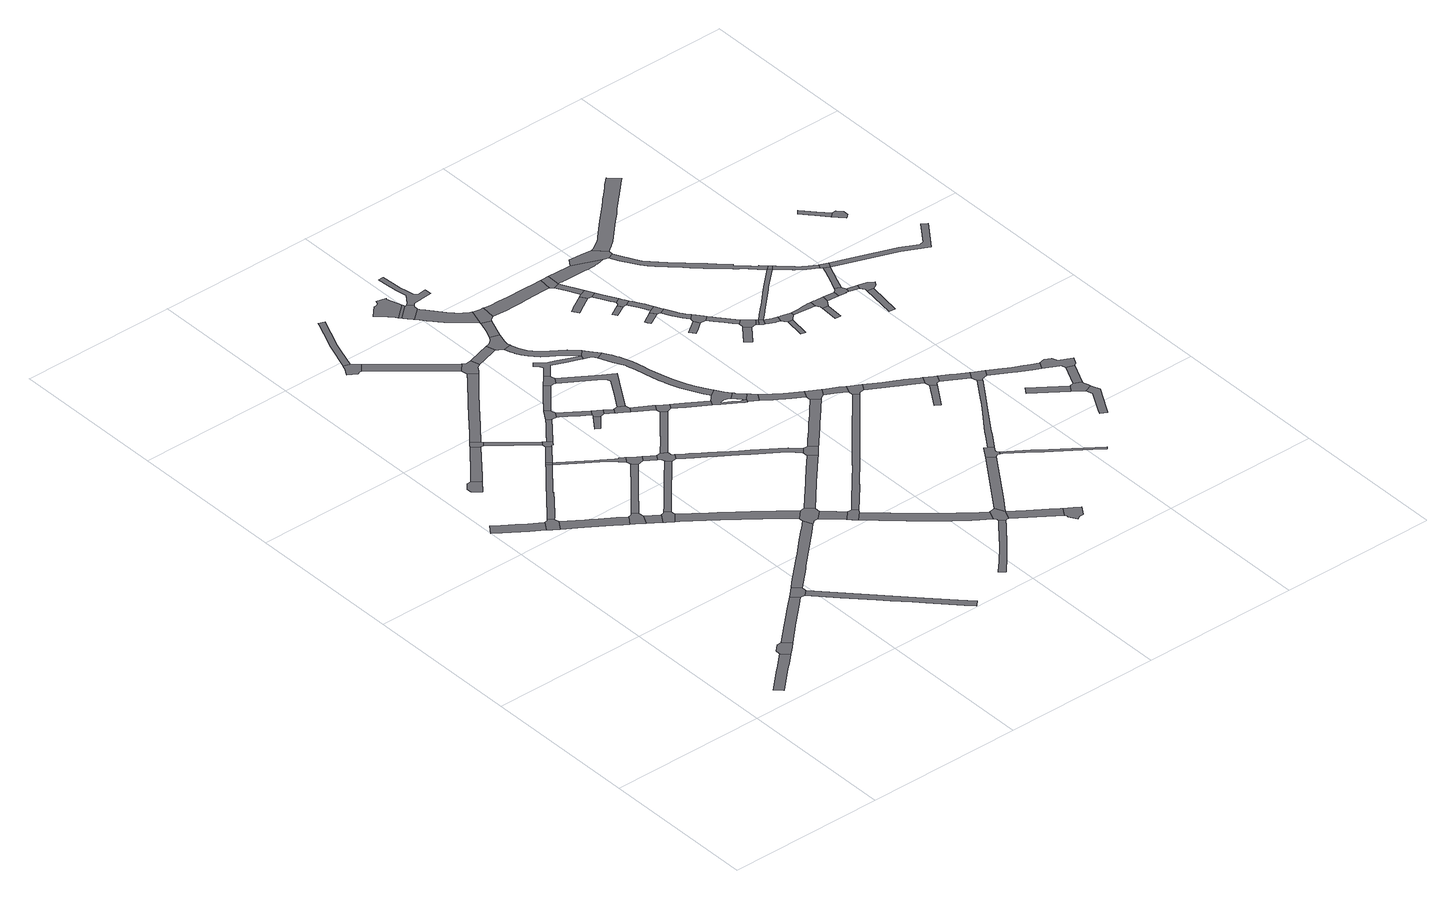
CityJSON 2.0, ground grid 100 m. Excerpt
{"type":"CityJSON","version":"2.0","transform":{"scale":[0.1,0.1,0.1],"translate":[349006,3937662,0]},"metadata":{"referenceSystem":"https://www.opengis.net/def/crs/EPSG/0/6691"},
"CityObjects":{
"road1":{"type":"Road","attributes":{"RoadStructureAttribute.sectionType":"1"},"geometry":[{"type":"MultiSurface","lod":"1","boundaries":[[[0,1,2,3,4,5,6,7,8]]]}]},
"road2":{"type":"Road","geometry":[{"type":"MultiSurface","lod":"1","boundaries":[[[9,10,11,12,3,2,13,14,15]]]}]},
"road3":{"type":"Road","attributes":{"RoadStructureAttribute.sectionType":"1"},"geometry":[{"type":"MultiSurface","lod":"1","boundaries":[[[16,17,18,19,20,21,22,23,24]]]}]},
"road4":{"type":"Road","attributes":{"RoadStructureAttribute.sectionType":"1"},"geometry":[{"type":"MultiSurface","lod":"1","boundaries":[[[25,26,27,28,29,9,15,30,31,32,33]]]}]},
"road5":{"type":"Road","geometry":[{"type":"MultiSurface","lod":"1","boundaries":[[[34,35,36,37,38,39,16,24]]]}]},
"road6":{"type":"Road","geometry":[{"type":"MultiSurface","lod":"1","boundaries":[[[40,41,42,43,44,45]]]}]},
"road7":{"type":"Road","attributes":{"RoadStructureAttribute.sectionType":"1"},"geometry":[{"type":"MultiSurface","lod":"1","boundaries":[[[35,46,47,48,49,50,51,52,53,54,55,56,57,36]]]}]},
"road8":{"type":"Road","geometry":[{"type":"MultiSurface","lod":"1","boundaries":[[[58,59,60,61,62,63,25,33]]]}]},
"road9":{"type":"Road","attributes":{"RoadStructureAttribute.sectionType":"1"},"geometry":[{"type":"MultiSurface","lod":"1","boundaries":[[[43,64,65,66,67,68,69,70,71,72,44]]]}]},
"road10":{"type":"Road","attributes":{"RoadStructureAttribute.sectionType":"1"},"geometry":[{"type":"MultiSurface","lod":"1","boundaries":[[[73,74,75,76,77,78,79,38,37,80,81,82,83,84,85,86,87,88]]]}]},
"road11":{"type":"Road","geometry":[{"type":"MultiSurface","lod":"1","boundaries":[[[89,90,91,51,50,92,93,94,95]]]}]},
"road12":{"type":"Road","attributes":{"RoadStructureAttribute.sectionType":"1"},"geometry":[{"type":"MultiSurface","lod":"1","boundaries":[[[94,96,97,98,95]]]}]},
"road13":{"type":"Road","geometry":[{"type":"MultiSurface","lod":"1","boundaries":[[[99,100,101,68,67,102,103,104]]]}]},
"road14":{"type":"Road","geometry":[{"type":"MultiSurface","lod":"1","boundaries":[[[105,106,97,96,107,108,109,110]]]}]},
"road15":{"type":"Road","attributes":{"RoadStructureAttribute.sectionType":"1"},"geometry":[{"type":"MultiSurface","lod":"1","boundaries":[[[111,112,113,114,59,58,115,116,117,118,119,120,121,122,123]]]}]},
"road16":{"type":"Road","geometry":[{"type":"MultiSurface","lod":"1","boundaries":[[[87,124,125,88]]]}]},
"road17":{"type":"Road","attributes":{"RoadStructureAttribute.sectionType":"1"},"geometry":[{"type":"MultiSurface","lod":"1","boundaries":[[[126,127,128,129,130,131,132,133,61,60,134,135,136,137,138]]]}]},
"road18":{"type":"Road","attributes":{"RoadStructureAttribute.sectionType":"1"},"geometry":[{"type":"MultiSurface","lod":"1","boundaries":[[[102,139,140,141,142,143,144,103]]]}]},
"road19":{"type":"Road","attributes":{"RoadStructureAttribute.sectionType":"1"},"geometry":[{"type":"MultiSurface","lod":"1","boundaries":[[[145,146,147,148,149,90,89]]]}]},
"road20":{"type":"Road","attributes":{"RoadStructureAttribute.sectionType":"1"},"geometry":[{"type":"MultiSurface","lod":"1","boundaries":[[[124,150,151,125]]]}]},
"road21":{"type":"Road","attributes":{"RoadStructureAttribute.sectionType":"1"},"geometry":[{"type":"MultiSurface","lod":"1","boundaries":[[[152,153,154,155,156,157,158,159,160,161,162,163,164,165,166,167,168,124,87]]]}]},
"road22":{"type":"Road","geometry":[{"type":"MultiSurface","lod":"1","boundaries":[[[150,169,170,171,172,142,141,151]]]}]},
"road23":{"type":"Road","attributes":{"RoadStructureAttribute.sectionType":"1"},"geometry":[{"type":"MultiSurface","lod":"1","boundaries":[[[108,173,174,175,176,177,178,179,180,181,182,183,184,185,186,187,188,189,190,191,192,193,194,109]]]}]},
"road24":{"type":"Road","geometry":[{"type":"MultiSurface","lod":"1","boundaries":[[[195,196,197,198,199,200,201,202,203,204]]]}]},
"road25":{"type":"Road","attributes":{"RoadStructureAttribute.sectionType":"1"},"geometry":[{"type":"MultiSurface","lod":"1","boundaries":[[[205,206,207,208,209,210,211,212,213,105,110]]]}]},
"road26":{"type":"Road","attributes":{"RoadStructureAttribute.sectionType":"1"},"geometry":[{"type":"MultiSurface","lod":"1","boundaries":[[[214,215,216,217,218,219,220,221,222,223,224,225,226,227,228,99,104]]]}]},
"road27":{"type":"Road","attributes":{"RoadStructureAttribute.sectionType":"1"},"geometry":[{"type":"MultiSurface","lod":"1","boundaries":[[[229,230,231,232,233,234,235,172,171]]]}]},
"road28":{"type":"Road","geometry":[{"type":"MultiSurface","lod":"1","boundaries":[[[159,236,237,238,148,147,239,240,241,160]]]}]},
"road29":{"type":"Road","attributes":{"RoadStructureAttribute.sectionType":"1"},"geometry":[{"type":"MultiSurface","lod":"1","boundaries":[[[242,243,244,245,246,247,248,249,197,196,250,251,252,253]]]}]},
"road30":{"type":"Road","attributes":{"RoadStructureAttribute.sectionType":"1"},"geometry":[{"type":"MultiSurface","lod":"1","boundaries":[[[203,254,255,256,257,258,259,260,261,262,263,264,265,266,267,268,204]]]}]},
"road31":{"type":"Road","attributes":{"RoadStructureAttribute.sectionType":"1"},"geometry":[{"type":"MultiSurface","lod":"1","boundaries":[[[269,270,271,240,239,272,273]]]}]},
"road32":{"type":"Road","geometry":[{"type":"MultiSurface","lod":"1","boundaries":[[[137,274,275,276,277,278,279,280,184,183,138]]]}]},
"road33":{"type":"Road","geometry":[{"type":"MultiSurface","lod":"1","boundaries":[[[281,282,283,284,231,230,285]]]}]},
"road34":{"type":"Road","geometry":[{"type":"MultiSurface","lod":"1","boundaries":[[[286,269,273,287,209,208,288,289,290,291]]]}]},
"road35":{"type":"Road","attributes":{"RoadStructureAttribute.sectionType":"1"},"geometry":[{"type":"MultiSurface","lod":"1","boundaries":[[[277,292,293,294,295,296,278]]]}]},
"road36":{"type":"Road","attributes":{"RoadStructureAttribute.sectionType":"1"},"geometry":[{"type":"MultiSurface","lod":"1","boundaries":[[[297,298,299,300,301,281,285]]]}]},
"road37":{"type":"Road","attributes":{"RoadStructureAttribute.sectionType":"1"},"geometry":[{"type":"MultiSurface","lod":"1","boundaries":[[[302,303,304,305,306]]]}]},
"road38":{"type":"Road","attributes":{"RoadStructureAttribute.sectionType":"1"},"geometry":[{"type":"MultiSurface","lod":"1","boundaries":[[[307,308,309,310,311,312,313,283,282]]]}]},
"road39":{"type":"Road","geometry":[{"type":"MultiSurface","lod":"1","boundaries":[[[293,292,314,315,316,317,318]]]}]},
"road40":{"type":"Road","geometry":[{"type":"MultiSurface","lod":"1","boundaries":[[[220,319,320,321,322,323,261,260,221]]]}]},
"road41":{"type":"Road","geometry":[{"type":"MultiSurface","lod":"1","boundaries":[[[305,324,325,301,300,326,306]]]}]},
"road42":{"type":"Road","attributes":{"RoadStructureAttribute.sectionType":"1"},"geometry":[{"type":"MultiSurface","lod":"1","boundaries":[[[327,328,325,324,329]]]}]},
"road43":{"type":"Road","attributes":{"RoadStructureAttribute.sectionType":"1"},"geometry":[{"type":"MultiSurface","lod":"1","boundaries":[[[330,331,332,333,334,335,336,337,338,339,340,341,342,286,291]]]}]},
"road44":{"type":"Road","geometry":[{"type":"MultiSurface","lod":"1","boundaries":[[[343,344,345,346,347,348,349,327,329]]]}]},
"road45":{"type":"Road","geometry":[{"type":"MultiSurface","lod":"1","boundaries":[[[350,310,309,351,352,353,354,355]]]}]},
"road46":{"type":"Road","attributes":{"RoadStructureAttribute.sectionType":"1"},"geometry":[{"type":"MultiSurface","lod":"1","boundaries":[[[356,357,358,359,360,280,279,361,362,363,364,365,366]]]}]},
"road47":{"type":"Road","attributes":{"RoadStructureAttribute.sectionType":"1"},"geometry":[{"type":"MultiSurface","lod":"1","boundaries":[[[367,368,369,370,371,372,373,374,375,376,377,378,379,380,381,382,383,384,385,289,288]]]}]},
"road48":{"type":"Road","attributes":{"RoadStructureAttribute.sectionType":"1"},"geometry":[{"type":"MultiSurface","lod":"1","boundaries":[[[386,387,322,321,388,389,390,391]]]}]},
"road49":{"type":"Road","attributes":{"RoadStructureAttribute.sectionType":"1"},"geometry":[{"type":"MultiSurface","lod":"1","boundaries":[[[392,393,394,395,396,397,398,399,400,401,402,403,404,405]]]}]},
"road50":{"type":"Road","attributes":{"RoadStructureAttribute.sectionType":"1"},"geometry":[{"type":"MultiSurface","lod":"1","boundaries":[[[406,346,345,407,408,409,410,411]]]}]},
"road51":{"type":"Road","attributes":{"RoadStructureAttribute.sectionType":"1"},"geometry":[{"type":"MultiSurface","lod":"1","boundaries":[[[412,413,414,415,416,417,418,419,420,421,422,316,315,423,424,425,426,427,428,429,430,431,432,433,434]]]}]},
"road52":{"type":"Road","attributes":{"RoadStructureAttribute.sectionType":"1"},"geometry":[{"type":"MultiSurface","lod":"1","boundaries":[[[435,436,437,438,439,440,441,442,443,444,445,446,447]]]}]},
"road53":{"type":"Road","attributes":{"RoadStructureAttribute.sectionType":"1"},"geometry":[{"type":"MultiSurface","lod":"1","boundaries":[[[448,444,443,449,450]]]}]},
"road54":{"type":"Road","attributes":{"RoadStructureAttribute.sectionType":"1"},"geometry":[{"type":"MultiSurface","lod":"1","boundaries":[[[451,452,453,353,352,454,455,456,457,349,348]]]}]},
"road55":{"type":"Road","geometry":[{"type":"MultiSurface","lod":"1","boundaries":[[[458,459,460,461,462,463,464,465,466,467,468,469,470,471,472,473,448,450]]]}]},
"road56":{"type":"Road","geometry":[{"type":"MultiSurface","lod":"1","boundaries":[[[474,475,476,411,410,336,335]]]}]},
"road57":{"type":"Road","geometry":[{"type":"MultiSurface","lod":"1","boundaries":[[[477,478,479,480,481,482,483,386,391,484,485,486]]]}]},
"road58":{"type":"Road","geometry":[{"type":"MultiSurface","lod":"1","boundaries":[[[487,488,489,490,491,492,493,494,495,496,355,354,497,498,499,500,501,502]]]}]},
"road59":{"type":"Road","attributes":{"RoadStructureAttribute.sectionType":"1"},"geometry":[{"type":"MultiSurface","lod":"1","boundaries":[[[503,504,505,506,507,508,509,510,511,512,513,514,515,516,517,518,519,520,521,522,523,524,525,526,527,528,529,530,531,532,533,534,535,536,537,538,539,540,468,467]]]}]},
"road60":{"type":"Road","attributes":{"RoadStructureAttribute.sectionType":"1"},"geometry":[{"type":"MultiSurface","lod":"1","boundaries":[[[485,541,542,543,544,545,546,547,548,549,550,551,552,553,554,487,555,556,557,558,559,560,561,562,563,486]]]}]},
"road61":{"type":"Road","attributes":{"RoadStructureAttribute.sectionType":"1"},"geometry":[{"type":"MultiSurface","lod":"1","boundaries":[[[564,565,566,567,568,569,480,479]]]}]},
"road62":{"type":"Road","attributes":{"RoadStructureAttribute.sectionType":"1"},"geometry":[{"type":"MultiSurface","lod":"1","boundaries":[[[570,571,572,475,474,573,574,575,576]]]}]},
"road63":{"type":"Road","geometry":[{"type":"MultiSurface","lod":"1","boundaries":[[[365,577,578,579,580,376,375,366]]]}]},
"road64":{"type":"Road","geometry":[{"type":"MultiSurface","lod":"1","boundaries":[[[581,582,583,584,585,586,471,470,587,588,589,590,591,592,593,594,595,596]]]}]},
"road65":{"type":"Road","geometry":[{"type":"MultiSurface","lod":"1","boundaries":[[[597,434,433,598,399,398,599,600,601,602]]]}]},
"road66":{"type":"Road","geometry":[{"type":"MultiSurface","lod":"1","boundaries":[[[565,603,604,605,606,607,608,609,533,532,566]]]}]},
"road67":{"type":"Road","geometry":[{"type":"MultiSurface","lod":"1","boundaries":[[[610,611,612,613,614,615,616,555,487,502]]]}]},
"road68":{"type":"Road","attributes":{"RoadStructureAttribute.sectionType":"1"},"geometry":[{"type":"MultiSurface","lod":"1","boundaries":[[[317,617,618,619,620,621,622,623,624,625,626,627,628,629,630,631,632,633,634,635,636,637,638,639,640,641,642,643,644,318]]]}]},
"road69":{"type":"Road","attributes":{"RoadStructureAttribute.sectionType":"1"},"geometry":[{"type":"MultiSurface","lod":"1","boundaries":[[[612,645,646,647,648,649,650,651,652,653,654,655,656,657,658,659,660,661,662,663,664,665,666,667,668,669,670,671,672,673,613]]]}]},
"road70":{"type":"Road","geometry":[{"type":"MultiSurface","lod":"1","boundaries":[[[674,675,676,677,678,679,680,681,682,683,684,685,686,687,688,689,690,691,692,693,694,659,658,695,570,576]]]}]},
"road71":{"type":"Road","attributes":{"RoadStructureAttribute.sectionType":"1"},"geometry":[{"type":"MultiSurface","lod":"1","boundaries":[[[696,697,698,601,600,699,700,701,702]]]}]},
"road72":{"type":"Road","attributes":{"RoadStructureAttribute.sectionType":"1"},"geometry":[{"type":"MultiSurface","lod":"1","boundaries":[[[703,704,705,706,707,692,691,708,709,710,711,712,713,680]]]}]},
"road73":{"type":"Road","attributes":{"RoadStructureAttribute.sectionType":"1"},"geometry":[{"type":"MultiSurface","lod":"1","boundaries":[[[714,715,716,717,718,719,720,721,722,723,724,725,726,727,728,580,579]]]}]},
"road74":{"type":"Road","geometry":[{"type":"MultiSurface","lod":"1","boundaries":[[[729,730,731,732,733,734,703,680,679]]]}]},
"road75":{"type":"Road","attributes":{"RoadStructureAttribute.sectionType":"1"},"geometry":[{"type":"MultiSurface","lod":"1","boundaries":[[[601,735,736,737,602]]]}]},
"road76":{"type":"Road","geometry":[{"type":"MultiSurface","lod":"1","boundaries":[[[738,739,702,701,740,741,742,743,744]]]}]},
"road77":{"type":"Road","attributes":{"RoadStructureAttribute.sectionType":"1"},"geometry":[{"type":"MultiSurface","lod":"1","boundaries":[[[745,746,747,748,749,750,751,752,605,604,753,754,755,756,757,758,759,760,761]]]}]},
"road78":{"type":"Road","attributes":{"RoadStructureAttribute.sectionType":"1"},"geometry":[{"type":"MultiSurface","lod":"1","boundaries":[[[730,762,763,764,765,766,767,768,769,770,771,772,773,774,775,776,777,778,779,780,781,782,783,784,731]]]}]},
"road79":{"type":"Road","attributes":{"RoadStructureAttribute.sectionType":"1"},"geometry":[{"type":"MultiSurface","lod":"1","boundaries":[[[785,786,787,788,789,790,791]]]}]},
"road80":{"type":"Road","geometry":[{"type":"MultiSurface","lod":"1","boundaries":[[[720,792,793,794,774,773,721]]]}]},
"road81":{"type":"Road","attributes":{"RoadStructureAttribute.sectionType":"1"},"geometry":[{"type":"MultiSurface","lod":"1","boundaries":[[[795,796,797,798]]]}]},
"road82":{"type":"Road","geometry":[{"type":"MultiSurface","lod":"1","boundaries":[[[799,800,801,802,803,804,737,736,805,806,807,808]]]}]},
"road83":{"type":"Road","geometry":[{"type":"MultiSurface","lod":"1","boundaries":[[[760,809,810,811,812,813,761]]]}]},
"road84":{"type":"Road","attributes":{"RoadStructureAttribute.sectionType":"1"},"geometry":[{"type":"MultiSurface","lod":"1","boundaries":[[[814,815,794,793,816,817,818]]]}]},
"road85":{"type":"Road","geometry":[{"type":"MultiSurface","lod":"1","boundaries":[[[819,791,790,820,821,822,823]]]}]},
"road86":{"type":"Road","attributes":{"RoadStructureAttribute.sectionType":"1"},"geometry":[{"type":"MultiSurface","lod":"1","boundaries":[[[824,825,826,827,828]]]}]},
"road87":{"type":"Road","attributes":{"RoadStructureAttribute.sectionType":"1"},"geometry":[{"type":"MultiSurface","lod":"1","boundaries":[[[829,830,831,821,820,832,833,834,835]]]}]},
"road88":{"type":"Road","geometry":[{"type":"MultiSurface","lod":"1","boundaries":[[[836,837,838,839,829,835,840,795,798]]]}]},
"road89":{"type":"Road","attributes":{"RoadStructureAttribute.sectionType":"1"},"geometry":[{"type":"MultiSurface","lod":"1","boundaries":[[[841,842,843,844,845]]]}]},
"road90":{"type":"Road","geometry":[{"type":"MultiSurface","lod":"1","boundaries":[[[817,628,627,846,847,848,849,818]]]}]},
"road91":{"type":"Road","attributes":{"RoadStructureAttribute.sectionType":"1"},"geometry":[{"type":"MultiSurface","lod":"1","boundaries":[[[850,851,852,853,837,836,854,855,856,857,858]]]}]},
"road92":{"type":"Road","geometry":[{"type":"MultiSurface","lod":"1","boundaries":[[[859,860,858,857,828,827,861,862]]]}]},
"road93":{"type":"Road","attributes":{"RoadStructureAttribute.sectionType":"1"},"geometry":[{"type":"MultiSurface","lod":"1","boundaries":[[[861,863,864,865,866,867,868,869,870,871,872,873,874,875,876,862]]]}]},
"road94":{"type":"Road","attributes":{"RoadStructureAttribute.sectionType":"1"},"geometry":[{"type":"MultiSurface","lod":"1","boundaries":[[[822,810,877,878,879,880,881,882,883,884,885,886,887,888,889,890,891,892,893,894,811,810,809,895,896,823]]]}]},
"road95":{"type":"Road","geometry":[{"type":"MultiSurface","lod":"1","boundaries":[[[897,898,899,868,867,841,845,900]]]}]},
"road96":{"type":"Road","attributes":{"RoadStructureAttribute.sectionType":"1"},"geometry":[{"type":"MultiSurface","lod":"1","boundaries":[[[901,902,903,904]]]}]},
"road97":{"type":"Road","attributes":{"RoadStructureAttribute.sectionType":"1"},"geometry":[{"type":"MultiSurface","lod":"1","boundaries":[[[807,905,906,907,908,909,910,911,912,913,914,808]]]}]},
"road98":{"type":"Road","attributes":{"RoadStructureAttribute.sectionType":"1"},"geometry":[{"type":"MultiSurface","lod":"1","boundaries":[[[915,916,917,918,919,920,921,922,923,897,900]]]}]},
"road99":{"type":"Road","attributes":{"RoadStructureAttribute.sectionType":"1"},"geometry":[{"type":"MultiSurface","lod":"1","boundaries":[[[847,924,925,926,927,928,929,930,931,932,933,934,848]]]}]},
"road100":{"type":"Road","attributes":{"RoadStructureAttribute.sectionType":"1"},"geometry":[{"type":"MultiSurface","lod":"1","boundaries":[[[935,936,937,938]]]}]},
"road101":{"type":"Road","attributes":{"RoadStructureAttribute.sectionType":"1"},"geometry":[{"type":"MultiSurface","lod":"1","boundaries":[[[802,939,940,941,942,943,944,945,946,947,948,949,950,951,952,803]]]}]},
"road102":{"type":"Road","geometry":[{"type":"MultiSurface","lod":"1","boundaries":[[[903,953,954,955,956,957,958,959,919,918,960,904]]]}]},
"road103":{"type":"Road","geometry":[{"type":"MultiSurface","lod":"1","boundaries":[[[891,961,962,963,964,965,966,892]]]}]},
"road104":{"type":"Road","attributes":{"RoadStructureAttribute.sectionType":"1"},"geometry":[{"type":"MultiSurface","lod":"1","boundaries":[[[967,968,954,953]]]}]},
"road105":{"type":"Road","geometry":[{"type":"MultiSurface","lod":"1","boundaries":[[[967,969,970,971,972,968]]]}]},
"road106":{"type":"Road","attributes":{"RoadStructureAttribute.sectionType":"1"},"geometry":[{"type":"MultiSurface","lod":"1","boundaries":[[[970,973,974,975,976,977,978,971]]]}]},
"road107":{"type":"Road","geometry":[{"type":"MultiSurface","lod":"1","boundaries":[[[979,980,981,982,929,928,935,938]]]}]},
"road108":{"type":"Road","attributes":{"RoadStructureAttribute.sectionType":"1"},"geometry":[{"type":"MultiSurface","lod":"1","boundaries":[[[983,984,985,986]]]}]},
"road109":{"type":"Road","geometry":[{"type":"MultiSurface","lod":"1","boundaries":[[[987,988,989,990,991,992,993,977,976,994,983,986]]]}]},
"road110":{"type":"Road","attributes":{"RoadStructureAttribute.sectionType":"1"},"geometry":[{"type":"MultiSurface","lod":"1","boundaries":[[[995,996,981,980,997,998]]]}]},
"road111":{"type":"Road","attributes":{"RoadStructureAttribute.sectionType":"1"},"geometry":[{"type":"MultiSurface","lod":"1","boundaries":[[[999,1000,1001,1002,1003,972,971,1004,1005,1006,1007,1008,1009]]]}]},
"road112":{"type":"Road","attributes":{"RoadStructureAttribute.sectionType":"1"},"geometry":[{"type":"MultiSurface","lod":"1","boundaries":[[[1010,1011,1012,1013,1014,1015,1016,1017,1018,1019,990,989]]]}]},
"road113":{"type":"Road","geometry":[{"type":"MultiSurface","lod":"1","boundaries":[[[1020,1021,1022,998,997,947,946,1023,1024]]]}]},
"road114":{"type":"Road","attributes":{"RoadStructureAttribute.sectionType":"1"},"geometry":[{"type":"MultiSurface","lod":"1","boundaries":[[[1025,1026,1027,1028,1029,1030,1031,1032,1033,1034,1035,1036,1037,1038,1039,1040,1041,1042,1043,1044,1045,1046,962,961,1047,1048,1049,1050,1051,1052,1053,1054,1055,1056,1057,1058,1059,1060,1061,1062,1063,1064,1065,1066,1009]]]}]},
"road115":{"type":"Road","attributes":{"RoadStructureAttribute.sectionType":"1"},"geometry":[{"type":"MultiSurface","lod":"1","boundaries":[[[1067,1068,1069,1070,1071]]]}]},
"road116":{"type":"Road","geometry":[{"type":"MultiSurface","lod":"1","boundaries":[[[1072,1073,1074,1013,1012,1075,1067,1071,1076]]]}]},
"road117":{"type":"Road","attributes":{"RoadStructureAttribute.sectionType":"1"},"geometry":[{"type":"MultiSurface","lod":"1","boundaries":[[[1077,1078,1079,1080]]]}]},
"road118":{"type":"Road","attributes":{"RoadStructureAttribute.sectionType":"1"},"geometry":[{"type":"MultiSurface","lod":"1","boundaries":[[[1081,1082,1083,1084,1085,1086,1087,1088,1089,1090,1091,1092,1093,1094,1095,1096,1097,964,963,1098,1099,1100,1101,1102,1103,1104,1105,1106,1107,1108,1109,1110,1111,1112,1113,1114,1115,1116]]]}]},
"road119":{"type":"Road","attributes":{"RoadStructureAttribute.sectionType":"1"},"geometry":[{"type":"MultiSurface","lod":"1","boundaries":[[[1117,1118,1119,1120,1121,1122,1123,1124,1125,1126,1127,1128,1020,1024]]]}]},
"road120":{"type":"Road","attributes":{"RoadStructureAttribute.sectionType":"1"},"geometry":[{"type":"MultiSurface","lod":"1","boundaries":[[[1129,1130,1131,1132,1133,1134,1135,1136]]]}]},
"road121":{"type":"Road","attributes":{"RoadStructureAttribute.sectionType":"1"},"geometry":[{"type":"MultiSurface","lod":"1","boundaries":[[[1072,1076,1137,1138,1139]]]}]},
"road122":{"type":"Road","geometry":[{"type":"MultiSurface","lod":"1","boundaries":[[[1140,1077,1080,1136,1135,1141,1142,1143]]]}]},
"road123":{"type":"Road","geometry":[{"type":"MultiSurface","lod":"1","boundaries":[[[1144,1025,1009,1008]]]}]},
"road124":{"type":"Road","geometry":[{"type":"MultiSurface","lod":"1","boundaries":[[[1145,1146,1139,1138,1147,1148,1149,1150,1151]]]}]},
"road125":{"type":"Road","attributes":{"RoadStructureAttribute.sectionType":"1"},"geometry":[{"type":"MultiSurface","lod":"1","boundaries":[[[1152,1140,1143,1153,1154]]]}]},
"road126":{"type":"Road","attributes":{"RoadStructureAttribute.sectionType":"1"},"geometry":[{"type":"MultiSurface","lod":"1","boundaries":[[[1155,1156,1157,1158,1159,1160,1161,1162,1163,1164,1165,1144,1008]]]}]},
"road127":{"type":"Road","attributes":{"RoadStructureAttribute.sectionType":"1"},"geometry":[{"type":"MultiSurface","lod":"1","boundaries":[[[1166,1167,1168,1169]]]}]},
"road128":{"type":"Road","attributes":{"RoadStructureAttribute.sectionType":"1"},"geometry":[{"type":"MultiSurface","lod":"1","boundaries":[[[1150,1149,1170,1171,1172]]]}]},
"road129":{"type":"Road","attributes":{"RoadStructureAttribute.sectionType":"1"},"geometry":[{"type":"MultiSurface","lod":"1","boundaries":[[[1173,1174,1175,1176,1177,1178,1179,1180,1181,1182,1183,1145,1151]]]}]},
"road130":{"type":"Road","geometry":[{"type":"MultiSurface","lod":"1","boundaries":[[[1153,1184,1185,1186,1187,1188,1189,1123,1122,1121,1190,1191,1154]]]}]},
"road131":{"type":"Road","geometry":[{"type":"MultiSurface","lod":"1","boundaries":[[[1171,1192,1169,1168,1193,1194,1195,1196,1172]]]}]},
"road132":{"type":"Road","geometry":[{"type":"MultiSurface","lod":"1","boundaries":[[[1161,1160,1178,1177,1197]]]}]},
"road133":{"type":"Road","attributes":{"RoadStructureAttribute.sectionType":"1"},"geometry":[{"type":"MultiSurface","lod":"1","boundaries":[[[1198,1199,1200,1201,1202,1203,1197,1177,1204,1205,1206,1207]]]}]},
"road134":{"type":"Road","attributes":{"RoadStructureAttribute.sectionType":"1"},"geometry":[{"type":"MultiSurface","lod":"1","boundaries":[[[1208,1209,1210,1211,1212,1213,1214,1215,1216]]]}]},
"road135":{"type":"Road","geometry":[{"type":"MultiSurface","lod":"1","boundaries":[[[1217,1218,1219,1216,1215,1220,1221]]]}]}
},
"vertices":[
[428,238,0],[463,267,0],[529,330,0],[485,375,0],[387,282,0],[379,274,0],[252,154,0],[242,144,0],[284,101,0],
[560,447,0],[545,447,0],[530,447,0],[487,405,0],[555,356,0],[575,375,0],[604,403,0],
[293,2141,0],[216,2192,0],[161,2231,0],[94,2276,0],[43,2314,0],[1,2257,0],[52,2219,0],[178,2133,0],[254,2082,0],
[871,741,0],[822,695,0],[787,662,0],[693,573,0],[676,558,0],[718,514,0],[740,535,0],[863,652,0],[911,697,0],
[284,2062,0],[317,2040,0],[357,2099,0],[352,2128,0],[321,2154,0],[313,2143,0],
[168,2652,0],[172,2622,0],[217,2579,0],[279,2653,0],[230,2693,0],[200,2690,0],
[398,1985,0],[461,1944,0],[563,1876,0],[609,1845,0],[639,1824,0],[679,1882,0],[640,1909,0],[624,1920,0],[601,1936,0],[513,1994,0],[500,2003,0],[481,2016,0],
[941,697,0],[975,728,0],[975,758,0],[933,800,0],[911,778,0],[908,775,0],
[321,2704,0],[353,2745,0],[364,2758,0],[481,2903,0],[435,2940,0],[412,2912,0],[353,2842,0],[347,2834,0],[284,2758,0],
[627,2520,0],[598,2486,0],[513,2384,0],[512,2383,0],[509,2380,0],[469,2331,0],[466,2328,0],[361,2138,0],[476,2277,0],[500,2306,0],[512,2320,0],[507,2323,0],[536,2358,0],[646,2490,0],[672,2521,0],[645,2543,0],
[742,1871,0],[711,1897,0],[702,1886,0],[692,1788,0],[704,1780,0],[714,1773,0],[745,1837,0],
[788,1721,0],[829,1779,0],[790,1806,0],
[462,2973,0],[454,2966,0],[449,2959,0],[499,2904,0],[518,2926,0],[507,2935,0],
[855,1789,0],[849,1781,0],[804,1709,0],[843,1682,0],[888,1736,0],[885,1763,0],
[1631,39,0],[1557,117,0],[1427,254,0],[1307,380,0],[1079,552,0],[1217,407,0],[1270,351,0],[1355,262,0],[1406,208,0],[1493,117,0],[1553,53,0],[1569,37,0],[1599,8,0],
[684,2536,0],[658,2558,0],
[1334,1182,0],[1325,1174,0],[1256,1109,0],[1161,1018,0],[1147,1005,0],[1134,992,0],[1111,971,0],[966,833,0],[1105,880,0],[1124,899,0],[1351,1117,0],[1408,1173,0],[1383,1229,0],
[622,2803,0],[628,2798,0],[750,2698,0],[768,2720,0],[677,2794,0],[646,2820,0],
[891,2048,0],[985,2158,0],[1035,2217,0],[1004,2243,0],[859,2071,0],
[777,2649,0],[752,2670,0],
[819,2418,0],[851,2396,0],[888,2371,0],[959,2321,0],[960,2321,0],[968,2303,0],[971,2301,0],[1002,2279,0],[1024,2312,0],[1021,2314,0],[993,2333,0],[986,2325,0],[970,2337,0],[904,2385,0],[879,2402,0],[834,2434,0],[706,2521,0],
[790,2666,0],[797,2660,0],[814,2682,0],[788,2704,0],
[888,1650,0],[892,1647,0],[905,1636,0],[922,1623,0],[1044,1532,0],[1116,1476,0],[1135,1461,0],[1229,1387,0],[1288,1340,0],[1340,1298,0],[1383,1260,0],[1434,1309,0],[1431,1311,0],[1387,1349,0],[1365,1369,0],[1334,1394,0],[1224,1481,0],[1167,1525,0],[1160,1531,0],[1088,1586,0],[1078,1595,0],[1041,1622,0],
[464,3926,0],[432,3954,0],[393,3968,0],[388,3955,0],[386,3944,0],[355,3892,0],[409,3859,0],[427,3867,0],[438,3865,0],[479,3913,0],
[1000,1895,0],[1040,1941,0],[1119,2033,0],[1194,2119,0],[1165,2146,0],[1058,2023,0],[1007,1965,0],[982,1935,0],[893,1832,0],
[604,3052,0],[666,3129,0],[710,3183,0],[801,3294,0],[825,3324,0],[880,3388,0],[914,3429,0],[866,3469,0],[823,3413,0],[779,3362,0],[732,3305,0],[666,3225,0],[644,3198,0],[618,3166,0],[516,3040,0],
[891,2777,0],[946,2844,0],[916,2863,0],[905,2847,0],[900,2840,0],[873,2807,0],[834,2760,0],
[1007,2255,0],[1008,2251,0],[1007,2245,0],[1077,2227,0],[1100,2260,0],[1077,2276,0],
[547,4358,0],[536,4331,0],[521,4297,0],[513,4279,0],[508,4267,0],[477,4192,0],[459,4153,0],[451,4131,0],[474,4077,0],[493,4135,0],[541,4245,0],[584,4342,0],
[459,3850,0],[485,3830,0],[637,3699,0],[669,3671,0],[703,3643,0],[746,3606,0],[859,3510,0],[902,3556,0],[878,3573,0],[854,3595,0],[828,3618,0],[708,3718,0],[682,3741,0],[675,3746,0],[500,3895,0],
[1166,2213,0],[1139,2233,0],[1110,2253,0],[1108,2205,0],[1143,2180,0],
[1421,1181,0],[1429,1190,0],[1457,1190,0],[1459,1190,0],[1509,1239,0],[1509,1272,0],[1465,1313,0],
[998,2877,0],[991,2906,0],[964,2936,0],[961,2932,0],[976,2844,0],
[1196,2217,0],[1160,2169,0],[1225,2123,0],[1247,2156,0],[1233,2166,0],[1230,2196,0],
[1576,1081,0],[1624,1133,0],[1580,1175,0],[1575,1179,0],[1553,1200,0],
[990,2834,0],[1067,2781,0],[1086,2768,0],[1138,2733,0],[1162,2765,0],
[1067,2624,0],[1095,2603,0],[1103,2614,0],[1166,2689,0],[1134,2714,0],
[1038,2961,0],[1075,3006,0],[1141,3084,0],[1111,3110,0],[1075,3068,0],[1052,3041,0],[1044,3031,0],
[1598,1061,0],[1623,1038,0],[1671,1089,0],[1685,1106,0],[1655,1133,0],
[930,3447,0],[950,3476,0],[976,3490,0],[959,3548,0],[928,3545,0],
[1197,2697,0],[1217,2726,0],[1141,2723,0],
[1266,2693,0],[1232,2716,0],[1247,2664,0],
[1304,2282,0],[1349,2335,0],[1354,2340,0],[1383,2374,0],[1439,2438,0],[1480,2487,0],[1445,2508,0],[1404,2461,0],[1349,2396,0],[1333,2378,0],[1320,2362,0],[1319,2361,0],[1275,2309,0],
[1260,2655,0],[1287,2638,0],[1321,2616,0],[1341,2647,0],[1336,2664,0],[1334,2676,0],[1295,2699,0],
[1164,3170,0],[1170,3089,0],[1178,3084,0],[1202,3122,0],[1197,3152,0],[1169,3176,0],
[1750,1626,0],[1716,1588,0],[1637,1501,0],[1624,1487,0],[1530,1385,0],[1581,1350,0],[1672,1451,0],[1764,1551,0],[1818,1610,0],[1842,1637,0],[1798,1678,0],
[1271,2090,0],[1311,2063,0],[1370,2022,0],[1416,1991,0],[1478,1947,0],[1515,1921,0],[1568,1885,0],[1736,1768,0],[1796,1709,0],[1823,1739,0],[1764,1797,0],[1594,1916,0],[1541,1952,0],[1501,1980,0],[1444,2021,0],[1400,2051,0],[1370,2072,0],[1315,2110,0],[1298,2121,0],
[1109,3593,0],[1046,3574,0],[1017,3503,0],[1033,3507,0],[1096,3526,0],[1127,3536,0],
[1926,141,0],[2017,242,0],[2044,272,0],[2082,318,0],[2087,324,0],[2208,470,0],[2237,507,0],[2206,531,0],[2177,495,0],[2052,344,0],[2014,299,0],[1992,275,0],[1961,241,0],[1895,170,0],
[1451,2580,0],[1339,2604,0],[1354,2594,0],[1407,2560,0],[1441,2538,0],[1463,2573,0],
[2131,691,0],[2093,719,0],[2074,734,0],[2016,780,0],[1940,844,0],[1938,845,0],[1889,889,0],[1865,909,0],[1797,971,0],[1788,980,0],[1733,1031,0],[1708,959,0],[1725,943,0],[1819,856,0],[1837,840,0],[1892,792,0],[1971,726,0],[2011,695,0],[2048,665,0],[2096,629,0],[2130,603,0],[2194,562,0],[2221,623,0],
[918,4292,0],[913,4282,0],[895,4273,0],[879,4273,0],[818,4208,0],[878,4151,0],[882,4147,0],[906,4120,0],[915,4110,0],[1006,4190,0],[977,4282,0],[980,4290,0],[922,4307,0],
[1012,4170,0],[921,4103,0],[927,4096,0],
[1400,2782,0],[1496,2935,0],[1425,2980,0],[1373,2960,0],[1416,2932,0],[1423,2903,0],[1362,2805,0],
[932,4090,0],[942,4079,0],[945,4076,0],[949,4070,0],[955,4064,0],[957,4061,0],[959,4059,0],[964,4053,0],[971,4044,0],[972,4043,0],[1050,4106,0],[1049,4132,0],[1056,4141,0],[1025,4167,0],[1021,4167,0],[1014,4167,0],
[1509,2495,0],[1531,2529,0],[1473,2566,0],
[1215,3536,0],[1218,3562,0],[1238,3628,0],[1180,3647,0],[1165,3622,0],[1145,3606,0],[1128,3599,0],[1143,3525,0],[1169,3509,0],[1219,3518,0],
[1451,3187,0],[1423,3198,0],[1410,3203,0],[1351,3227,0],[1308,3246,0],[1275,3260,0],[1206,3308,0],[1188,3284,0],[1211,3265,0],[1223,3238,0],[1219,3177,0],[1259,3225,0],[1263,3229,0],[1350,3195,0],[1412,3170,0],[1441,3159,0],
[981,4033,0],[992,4018,0],[1016,3989,0],[1026,3977,0],[1033,3969,0],[1040,3960,0],[1048,3951,0],[1053,3946,0],[1058,3940,0],[1063,3935,0],[1068,3929,0],[1073,3924,0],[1078,3918,0],[1081,3915,0],[1083,3913,0],[1087,3909,0],[1092,3904,0],[1098,3899,0],[1103,3893,0],[1109,3888,0],[1116,3882,0],[1124,3875,0],[1132,3868,0],[1138,3863,0],[1139,3862,0],[1143,3859,0],[1155,3848,0],[1169,3836,0],[1190,3818,0],[1227,3787,0],[1260,3889,0],[1239,3896,0],[1215,3911,0],[1190,3929,0],[1178,3944,0],[1165,3957,0],[1077,4070,0],[1055,4096,0],
[1178,3470,0],[1188,3447,0],[1189,3444,0],[1206,3409,0],[1228,3377,0],[1251,3350,0],[1277,3326,0],[1315,3297,0],[1344,3279,0],[1371,3259,0],[1385,3249,0],[1422,3217,0],[1433,3206,0],[1445,3194,0],[1485,3222,0],[1427,3279,0],[1353,3333,0],[1319,3356,0],[1301,3369,0],[1296,3374,0],[1256,3422,0],[1236,3465,0],[1221,3505,0],
[1276,3726,0],[1287,3755,0],[1228,3777,0],[1224,3763,0],[1219,3750,0],[1203,3702,0],
[1723,2406,0],[1603,2483,0],[1552,2515,0],[1573,2454,0],[1575,2453,0],[1581,2449,0],[1703,2373,0],
[1856,1652,0],[1882,1681,0],[1898,1699,0],[1854,1739,0],
[1065,4376,0],[1069,4329,0],[1070,4310,0],[1083,4241,0],[1083,4239,0],[1043,4185,0],[1067,4154,0],[1197,4165,0],[1195,4209,0],[1140,4203,0],[1122,4220,0],[1112,4276,0],[1105,4315,0],[1100,4378,0],[1097,4451,0],[1062,4449,0],
[2249,629,0],[2205,549,0],[2250,512,0],[2261,510,0],[2290,572,0],[2261,632,0],
[1290,3762,0],[1317,3782,0],[1330,3874,0],[1311,3876,0],[1301,3877,0],[1284,3881,0],[1264,3887,0],
[1488,3142,0],[1500,3127,0],[1506,3113,0],[1554,3135,0],[1525,3175,0],[1498,3210,0],[1493,3214,0],
[1748,1177,0],[1773,1205,0],[1806,1243,0],[1884,1335,0],[1947,1406,0],[2032,1505,0],[2053,1530,0],[2085,1568,0],[2152,1646,0],[2242,1750,0],[2387,1919,0],[2357,1945,0],[2326,1909,0],[2278,1852,0],[2267,1840,0],[2190,1752,0],[2178,1738,0],[2089,1635,0],[2044,1581,0],[1999,1530,0],[1996,1527,0],[1947,1469,0],[1909,1423,0],[1854,1361,0],[1842,1347,0],[1818,1320,0],[1728,1216,0],[1695,1178,0],
[1546,3029,0],[1578,2960,0],[1581,2948,0],[1595,2898,0],[1608,2833,0],[1628,2735,0],[1639,2700,0],[1640,2696,0],[1655,2654,0],[1671,2610,0],[1695,2554,0],[1735,2482,0],[1753,2452,0],[1758,2443,0],[1801,2471,0],[1783,2498,0],[1749,2561,0],[1725,2613,0],[1694,2693,0],[1672,2771,0],[1654,2851,0],[1652,2865,0],[1650,2885,0],[1632,2965,0],[1616,3010,0],[1603,3042,0],[1599,3050,0],[1583,3084,0],[1568,3111,0],
[1717,2365,0],[1744,2347,0],[1799,2312,0],[1821,2298,0],[1858,2273,0],[1871,2268,0],[1879,2287,0],[1866,2292,0],[1857,2296,0],[1850,2299,0],[1818,2318,0],[1807,2325,0],[1751,2358,0],[1781,2365,0],[1793,2365,0],[1794,2365,0],[1812,2359,0],[1822,2353,0],[1861,2385,0],[1845,2404,0],[1839,2412,0],[1741,2425,0],
[2540,394,0],[2488,430,0],[2385,502,0],[2472,360,0],[2500,340,0],[2513,334,0],[2547,389,0],
[1915,2325,0],[1911,2329,0],[1905,2335,0],[1872,2372,0],[1867,2378,0],[1828,2346,0],[1836,2339,0],[1838,2336,0],[1846,2327,0],[1866,2302,0],[1874,2293,0],
[1906,1707,0],[1947,1752,0],[1951,1755,0],[2039,1853,0],[2126,1948,0],[2133,1956,0],[2197,2025,0],[2148,2062,0],[2079,1986,0],[2047,1949,0],[1999,1899,0],[1952,1846,0],[1920,1812,0],[1895,1784,0],[1855,1741,0],
[1875,2267,0],[1929,2235,0],[1957,2283,0],[1950,2291,0],[1941,2300,0],[1930,2311,0],
[2368,682,0],[2579,990,0],[2532,1023,0],
[2635,330,0],[2598,355,0],[2521,317,0],[2518,306,0],[2549,258,0],[2569,272,0],[2595,271,0],
[1668,3865,0],[1643,3866,0],[1577,3865,0],[1528,3863,0],[1501,3864,0],[1432,3868,0],[1377,3868,0],[1342,3872,0],[1414,3777,0],[1469,3776,0],[1527,3778,0],[1532,3778,0],[1606,3779,0],[1643,3780,0],[1668,3780,0],[1727,3780,0],[1738,3865,0],
[1949,2224,0],[1956,2217,0],[1964,2210,0],[1968,2208,0],[1992,2190,0],[2013,2175,0],[2038,2159,0],[2049,2151,0],[2069,2138,0],[2076,2134,0],[2099,2120,0],[2148,2093,0],[2172,2139,0],[2123,2166,0],[2072,2197,0],[2040,2219,0],[2022,2232,0],[2015,2237,0],[2006,2242,0],[1997,2250,0],[1989,2257,0],[1980,2265,0],[1965,2277,0],
[1707,3553,0],[1702,3550,0],[1680,3537,0],[1704,3497,0],[1756,3528,0],[1826,3570,0],[1802,3610,0],
[2202,2032,0],[2231,2046,0],[2257,2091,0],
[1904,3411,0],[1831,3369,0],[1847,3340,0],[1921,3381,0],
[2614,1028,0],[2613,1036,0],[2617,1047,0],[2630,1065,0],[2601,1086,0],[2583,1098,0],[2595,999,0],[2607,999,0],[2615,995,0],[2624,1014,0],
[1750,3764,0],[1790,3779,0],[1792,3864,0],[1758,3865,0],[1744,3865,0],
[2342,2044,0],[2278,2079,0],[2300,2008,0],[2356,1976,0],[2377,2024,0],
[1811,3615,0],[1852,3565,0],[1888,3583,0],[1861,3637,0],[1823,3622,0],
[1921,3198,0],[1930,3182,0],[1940,3165,0],[2021,3211,0],[1998,3247,0],
[1954,3457,0],[1914,3527,0],[1903,3551,0],[1881,3507,0],[1904,3467,0],[1914,3450,0],[1920,3438,0],
[1949,3386,0],[1983,3406,0],[1971,3428,0],[1962,3443,0],[1916,3417,0],
[2128,3029,0],[2043,2968,0],[2068,2934,0],[2102,2958,0],[2149,2993,0],
[2398,1932,0],[2428,1936,0],[2456,1979,0],[2418,2000,0],
[2047,3288,0],[2030,3324,0],[2020,3341,0],[1992,3389,0],[1970,3350,0],[1985,3324,0],[2006,3282,0],[2017,3260,0],[2052,3276,0],
[2071,3239,0],[2057,3266,0],[2044,3205,0],[2079,3222,0],
[2063,3167,0],[2074,3144,0],[2089,3115,0],[2105,3090,0],[2132,3056,0],[2161,3086,0],[2156,3091,0],[2140,3112,0],[2132,3121,0],[2121,3138,0],[2119,3140,0],[2118,3141,0],[2110,3158,0],[2095,3190,0],
[1805,3779,0],[1817,3778,0],[1835,3778,0],[1841,3778,0],[1883,3776,0],[1924,3775,0],[1975,3774,0],[1992,3773,0],[2004,3773,0],[2029,3772,0],[2051,3774,0],[2065,3777,0],[2077,3778,0],[2102,3783,0],[2127,3790,0],[1948,3860,0],[1844,3863,0],[1807,3864,0],[1781,3703,0],[1818,3632,0],
[2216,3016,0],[2204,3031,0],[2176,3066,0],[2184,2991,0],
[2216,2703,0],[2253,2673,0],[2337,2780,0],[2299,2809,0],
[2626,990,0],[2777,880,0],[2813,853,0],[2852,824,0],[3028,695,0],[3093,649,0],[3104,663,0],[2847,852,0],[2824,867,0],[2768,911,0],
[2214,2956,0],[2254,2909,0],[2283,2874,0],[2305,2848,0],[2335,2873,0],[2247,2978,0],[2245,2980,0],[2235,2992,0],[2223,3006,0],
[2599,1839,0],[2603,1837,0],[2660,1805,0],[2661,1804,0],[2727,1767,0],[2752,1812,0],[2740,1818,0],[2659,1866,0],[2632,1878,0],[2622,1884,0],[2555,1921,0],
[2734,1732,0],[2629,1573,0],[2662,1551,0],[2768,1710,0],
[2698,1163,0],[2714,1187,0],[2824,1347,0],[2836,1365,0],[2860,1398,0],[2891,1443,0],[2957,1538,0],[2986,1581,0],[2963,1597,0],[2860,1447,0],[2850,1433,0],[2813,1381,0],[2685,1208,0],[2662,1175,0],
[2372,2784,0],[2397,2815,0],[2394,2818,0],[2391,2820,0],[2359,2848,0],[2346,2861,0],[2342,2865,0],[2304,2815,0],
[2158,3781,0],[2195,3796,0],[2199,3824,0],[2131,3892,0],[2083,3901,0],[1979,3906,0],
[2384,2775,0],[2409,2805,0],
[2406,2756,0],[2413,2753,0],[2430,2788,0],[2411,2807,0],
[2435,2743,0],[2469,2727,0],[2475,2726,0],[2498,2720,0],[2508,2758,0],[2479,2766,0],
[2776,1722,0],[2796,1727,0],[2822,1772,0],[2807,1780,0],
[2523,2686,0],[2501,2555,0],[2535,2550,0],[2554,2683,0],
[2558,2688,0],[2585,2715,0],[2589,2717,0],[2590,2740,0],[2579,2740,0],[2527,2753,0],[2524,2754,0],[2511,2705,0],
[2897,1728,0],[2881,1737,0],[2953,1637,0],[2978,1681,0],
[2631,3019,0],[2612,3001,0],[2508,2899,0],[2498,2889,0],[2446,2840,0],[2465,2823,0],[2516,2871,0],[2631,2984,0],[2648,3001,0],[2771,3113,0],[2752,3130,0],
[2627,2714,0],[2685,2708,0],[2733,2703,0],[2735,2742,0],[2718,2743,0],[2701,2744,0],[2684,2743,0],[2653,2739,0],[2641,2738,0],[2597,2739,0],
[3054,1637,0],[3019,1657,0],[3006,1665,0],[2992,1589,0],[3031,1596,0],
[2776,3156,0],[2739,3189,0],[2733,3183,0],[2702,3214,0],[2634,3282,0],[2639,3287,0],[2607,3318,0],[2535,3387,0],[2525,3396,0],[2480,3439,0],[2477,3442,0],[2475,3444,0],[2447,3470,0],[2445,3472,0],[2414,3501,0],[2375,3540,0],[2308,3607,0],[2302,3613,0],[2293,3624,0],[2279,3641,0],[2251,3688,0],[2207,3774,0],[2187,3720,0],[2223,3654,0],[2247,3616,0],[2272,3584,0],[2302,3553,0],[2353,3505,0],[2410,3446,0],[2439,3419,0],[2473,3387,0],[2491,3370,0],[2494,3367,0],[2507,3355,0],[2530,3332,0],[2532,3331,0],[2611,3256,0],[2626,3242,0],[2637,3233,0],[2642,3238,0],[2713,3166,0],[2749,3133,0],
[2749,2658,0],[2739,2542,0],[2775,2539,0],[2777,2539,0],[2787,2654,0],
[2819,2736,0],[2767,2740,0],[2756,2741,0],[2750,2676,0],[2815,2695,0],
[3317,1225,0],[3117,1370,0],[3089,1329,0],[3287,1184,0],
[2630,4354,0],[2613,4338,0],[2583,4310,0],[2561,4288,0],[2497,4224,0],[2492,4221,0],[2485,4214,0],[2476,4205,0],[2442,4169,0],[2344,4073,0],[2239,3967,0],[2222,3951,0],[2214,3942,0],[2205,3936,0],[2187,3924,0],[2176,3916,0],[2146,3899,0],[2200,3825,0],[2213,3835,0],[2237,3853,0],[2245,3860,0],[2257,3869,0],[2278,3887,0],[2299,3907,0],[2326,3933,0],[2405,4013,0],[2455,4061,0],[2488,4097,0],[2524,4132,0],[2547,4155,0],[2553,4161,0],[2560,4168,0],[2590,4198,0],[2628,4235,0],[2659,4264,0],[2692,4295,0],
[3174,1516,0],[3181,1512,0],[3256,1473,0],[3272,1466,0],[3304,1450,0],[3315,1472,0],[3327,1495,0],[3283,1517,0],[3247,1535,0],[3188,1564,0],[3140,1588,0],[3075,1625,0],
[3367,1093,0],[3292,956,0],[3276,926,0],[3316,905,0],[3336,941,0],[3424,1097,0],[3405,1152,0],[3355,1135,0],
[2867,2691,0],[2890,2689,0],[2893,2730,0],
[3346,1233,0],[3399,1171,0],[3390,1201,0],[3394,1211,0],
[2794,3139,0],
[2918,2757,0],[2912,2743,0],[2941,2685,0],[2942,2688,0],[2958,2684,0],[2964,2711,0],[2954,2740,0],
[3389,1327,0],[3458,1353,0],[3411,1374,0],
[2799,3088,0],[2855,3038,0],[2865,3028,0],[2899,3005,0],[2917,2991,0],[2979,2953,0],[2994,2978,0],[2945,3006,0],[2885,3048,0],[2887,3055,0],[2810,3126,0],
[3009,2400,0],[3049,2394,0],[3082,2617,0],[3042,2622,0],
[2982,2678,0],[3026,2668,0],[3032,2698,0],
[2978,2801,0],[2982,2811,0],[2990,2829,0],[3024,2910,0],[3030,2923,0],[2996,2942,0],[2986,2917,0],[2981,2905,0],[2944,2816,0],[2943,2813,0],[2939,2805,0],
[3459,1356,0],[3478,1364,0],[3501,1409,0],[3419,1449,0],[3404,1485,0],[3370,1506,0],[3396,1404,0],[3401,1402,0],
[3045,2639,0],[3110,2630,0],[3128,2658,0],[3091,2682,0],[3042,2696,0],
[3049,2959,0],
[3669,2903,0],[3572,2769,0],[3543,2762,0],[3436,2818,0],[3311,2864,0],[3150,2922,0],[3057,2913,0],[3420,2782,0],[3573,2702,0],[3702,2880,0],
[3303,3362,0],[3260,3414,0],[3236,3439,0],[3234,3436,0],[3213,3414,0],[3256,3368,0],[3278,3339,0],[3338,3274,0],[3364,3298,0],
[3420,3232,0],[3421,3266,0],[3391,3300,0],[3366,3243,0],[3395,3211,0]
]}
